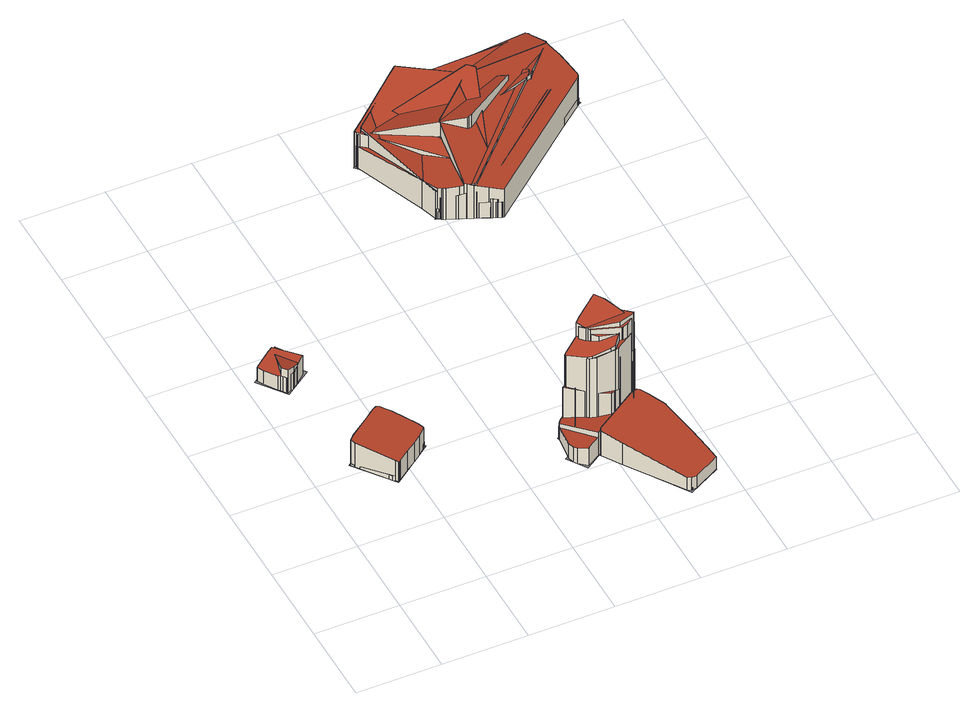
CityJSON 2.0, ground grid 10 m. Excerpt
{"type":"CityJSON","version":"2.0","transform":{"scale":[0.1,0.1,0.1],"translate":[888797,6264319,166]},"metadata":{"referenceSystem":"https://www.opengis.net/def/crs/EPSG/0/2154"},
"CityObjects":{
"building1":{"type":"Building","attributes":{"class":"Building"},"children":["building1-1"]},
"building1-1":{"type":"BuildingPart","parents":["building1"],"geometry":[{"type":"MultiSurface","lod":"2.2","boundaries":[[[0,1,2,3,4,5,6,7,8,9,10,11,12,13,14,15,16,17,18,19,20]],[[21,22,1,0]],[[22,23,2,1]],[[23,24,3,2]],[[24,25,4,3]],[[25,26,5,4]],[[26,27,6,5]],[[27,28,7,6]],[[28,29,8,7]],[[29,30,9,8]],[[30,31,10,9]],[[31,32,11,10]],[[32,33,12,11]],[[33,34,13,12]],[[34,35,14,13]],[[35,36,15,14]],[[36,37,16,15]],[[37,38,17,16]],[[38,39,18,17]],[[39,40,19,18]],[[40,41,20,19]],[[41,21,0,20]],[[42,43,44,45,46,47,48,49,50,51,52]],[[53,54,43,42]],[[54,55,44,43]],[[55,56,45,44]],[[56,57,46,45]],[[57,58,47,46]],[[58,59,48,47]],[[59,60,49,48]],[[60,61,50,49]],[[61,62,51,50]],[[62,63,52,51]],[[63,53,42,52]],[[64,65,66,67]]],"semantics":{"surfaces":[{"type":"RoofSurface","rf_azimuth":313.79,"rf_slope":7.2},{"type":"WallSurface","on_footprint_edge":true},{"type":"RoofSurface","rf_azimuth":120.31,"rf_slope":5.01},{"type":"GroundSurface"}],"values":[0,1,1,1,1,1,1,1,1,1,1,1,1,1,1,1,1,1,1,1,1,1,2,1,1,1,1,1,1,1,1,1,1,1,3]}}]},
"building2":{"type":"Building","attributes":{"class":"Building"},"children":["building2-1"]},
"building2-1":{"type":"BuildingPart","parents":["building2"],"geometry":[{"type":"MultiSurface","lod":"2.2","boundaries":[[[68,69,70,71,72,73,74,75,76,77,78,79]],[[80,81,69,68]],[[81,82,70,69]],[[82,83,71,70]],[[83,84,72,71]],[[84,85,73,72]],[[85,86,74,73]],[[86,87,75,74]],[[87,88,76,75]],[[88,89,77,76]],[[89,90,78,77]],[[90,91,79,78]],[[91,80,68,79]],[[92,93,94,95,96,97,98,99,100,101,102]],[[103,104,93,92]],[[104,105,94,93]],[[105,106,95,94]],[[106,107,96,95]],[[107,108,97,96]],[[108,109,98,97]],[[109,110,99,98]],[[110,111,100,99]],[[111,112,101,100]],[[112,113,102,101]],[[113,103,92,102]],[[114,115,116,111]]],"semantics":{"surfaces":[{"type":"RoofSurface","rf_azimuth":193.54,"rf_slope":10.25},{"type":"WallSurface","on_footprint_edge":true},{"type":"RoofSurface","rf_azimuth":43.45,"rf_slope":18.58},{"type":"GroundSurface"}],"values":[0,1,1,1,1,1,1,1,1,1,1,1,1,2,1,1,1,1,1,1,1,1,1,1,1,3]}}]},
"building3":{"type":"Building","attributes":{"class":"Building"},"children":["building3-1"]},
"building3-1":{"type":"BuildingPart","parents":["building3"],"geometry":[{"type":"MultiSurface","lod":"2.2","boundaries":[[[117,118,119,120,121,122,123,124,125,126]],[[127,128,118,117]],[[128,129,119,118]],[[129,130,120,119]],[[130,131,121,120]],[[131,132,122,121]],[[132,133,123,122]],[[133,134,124,123]],[[134,135,125,124]],[[135,136,126,125]],[[136,127,117,126]],[[137,138,139,140,141,142,143,144,145,146,147]],[[148,149,138,137]],[[149,150,139,138]],[[150,151,140,139]],[[151,152,141,140]],[[152,153,142,141]],[[153,154,143,142]],[[154,155,144,143]],[[155,156,145,144]],[[156,157,146,145]],[[157,158,147,146]],[[158,148,137,147]],[[159,160,161,162,163,164,165,166,167,168,169]],[[170,171,160,159]],[[171,172,161,160]],[[172,173,162,161]],[[173,174,163,162]],[[174,175,164,163]],[[175,176,165,164]],[[176,177,166,165]],[[177,178,167,166]],[[178,179,168,167]],[[179,180,169,168]],[[180,170,159,169]],[[181,182,183,184,185,186,187,188,189]],[[190,191,182,181]],[[191,192,183,182]],[[192,193,184,183]],[[193,194,185,184]],[[194,195,186,185]],[[195,196,187,186]],[[196,197,188,187]],[[197,198,189,188]],[[198,190,181,189]],[[199,200,201,202,203,204,205,206]],[[207,208,200,199]],[[208,209,201,200]],[[209,210,202,201]],[[210,211,203,202]],[[211,212,204,203]],[[212,213,205,204]],[[213,214,206,205]],[[214,207,199,206]],[[215,216,217,218,219,220,221,222,223,224,225,226]],[[227,228,216,215]],[[228,229,217,216]],[[229,230,218,217]],[[230,231,219,218]],[[231,232,220,219]],[[232,233,221,220]],[[233,234,222,221]],[[234,235,223,222]],[[235,236,224,223]],[[236,237,225,224]],[[237,238,226,225]],[[238,227,215,226]],[[239,240,241,242,243,244,245,246,247,248,249,250]],[[251,252,240,239]],[[252,253,241,240]],[[253,129,242,241]],[[129,254,243,242]],[[254,255,244,243]],[[255,256,245,244]],[[256,257,246,245]],[[257,258,247,246]],[[258,259,248,247]],[[259,260,249,248]],[[260,261,250,249]],[[261,251,239,250]],[[262,263,264,265,266,267,268,269,270,271,272,273]],[[274,275,263,262]],[[275,276,264,263]],[[276,277,265,264]],[[277,278,266,265]],[[278,254,267,266]],[[254,279,268,267]],[[279,280,269,268]],[[280,281,270,269]],[[281,282,271,270]],[[282,283,272,271]],[[283,284,273,272]],[[284,274,262,273]],[[285,286,287,288,289,290,291,292,293]],[[294,295,286,285]],[[295,296,287,286]],[[296,297,288,287]],[[297,298,289,288]],[[298,299,290,289]],[[299,300,291,290]],[[300,301,292,291]],[[301,302,293,292]],[[302,294,285,293]],[[303,304,305,306,307,308,309,310]],[[311,312,304,303]],[[312,313,305,304]],[[313,314,306,305]],[[314,315,307,306]],[[315,316,308,307]],[[316,317,309,308]],[[317,318,310,309]],[[318,311,303,310]],[[319,320,321,322,323,324,325,326,327,328,329]],[[330,331,320,319]],[[331,332,321,320]],[[332,333,322,321]],[[333,334,323,322]],[[334,335,324,323]],[[335,336,325,324]],[[336,337,326,325]],[[337,338,327,326]],[[338,339,328,327]],[[339,340,329,328]],[[340,330,319,329]],[[341,342,343,344,345,346]]],"semantics":{"surfaces":[{"type":"RoofSurface","rf_azimuth":128.32,"rf_slope":10.89},{"type":"WallSurface","on_footprint_edge":true},{"type":"RoofSurface","rf_azimuth":113.6,"rf_slope":14.76},{"type":"RoofSurface","rf_azimuth":126.37,"rf_slope":17.86},{"type":"RoofSurface","rf_azimuth":140.12,"rf_slope":10.48},{"type":"RoofSurface","rf_azimuth":50.48,"rf_slope":9.54},{"type":"RoofSurface","rf_azimuth":196.01,"rf_slope":19.09},{"type":"RoofSurface","rf_azimuth":330.9,"rf_slope":7.51},{"type":"RoofSurface","rf_azimuth":240.04,"rf_slope":13.89},{"type":"RoofSurface","rf_azimuth":33.46,"rf_slope":9.51},{"type":"RoofSurface","rf_azimuth":262.21,"rf_slope":14.94},{"type":"RoofSurface","rf_azimuth":122.93,"rf_slope":14.07},{"type":"GroundSurface"}],"values":[0,1,1,1,1,1,1,1,1,1,1,2,1,1,1,1,1,1,1,1,1,1,1,3,1,1,1,1,1,1,1,1,1,1,1,4,1,1,1,1,1,1,1,1,1,5,1,1,1,1,1,1,1,1,6,1,1,1,1,1,1,1,1,1,1,1,1,7,1,1,1,1,1,1,1,1,1,1,1,1,8,1,1,1,1,1,1,1,1,1,1,1,1,9,1,1,1,1,1,1,1,1,1,10,1,1,1,1,1,1,1,1,11,1,1,1,1,1,1,1,1,1,1,1,12]}}]},
"building4":{"type":"Building","attributes":{"class":"Building"},"children":["building4-1"]},
"building4-1":{"type":"BuildingPart","parents":["building4"],"geometry":[{"type":"MultiSurface","lod":"2.2","boundaries":[[[347,348,349,350,351,352,353,354,355,356,357,358,359,360,361,362,363]],[[364,365,348,347]],[[365,366,349,348]],[[366,367,350,349]],[[367,368,351,350]],[[368,369,352,351]],[[369,370,353,352]],[[370,371,354,353]],[[371,372,355,354]],[[372,373,356,355]],[[373,374,357,356]],[[374,375,358,357]],[[375,376,359,358]],[[376,377,360,359]],[[377,378,361,360]],[[378,379,362,361]],[[379,380,363,362]],[[380,364,347,363]],[[381,382,383,384,385,386,387,388,389,390,391,392]],[[393,394,382,381]],[[394,395,383,382]],[[395,396,384,383]],[[396,397,385,384]],[[397,398,386,385]],[[398,399,387,386]],[[399,400,388,387]],[[400,401,389,388]],[[401,402,390,389]],[[402,403,391,390]],[[403,404,392,391]],[[404,393,381,392]],[[405,406,407,343,408]]],"semantics":{"surfaces":[{"type":"RoofSurface","rf_azimuth":298.74,"rf_slope":8.97},{"type":"WallSurface","on_footprint_edge":true},{"type":"RoofSurface","rf_azimuth":139.9,"rf_slope":0.472},{"type":"GroundSurface"}],"values":[0,1,1,1,1,1,1,1,1,1,1,1,1,1,1,1,1,1,2,1,1,1,1,1,1,1,1,1,1,1,1,3]}}]},
"building5":{"type":"Building","attributes":{"class":"Building"},"children":["building5-1"]},
"building5-1":{"type":"BuildingPart","parents":["building5"],"geometry":[{"type":"MultiSurface","lod":"2.2","boundaries":[[[409,410,411,412,413,414,415,416,417,418,419,420,421,422,423,424,425,426]],[[427,428,410,409]],[[428,429,411,410]],[[429,430,412,411]],[[430,431,413,412]],[[431,432,414,413]],[[432,433,415,414]],[[433,434,416,415]],[[434,435,417,416]],[[435,436,418,417]],[[436,437,419,418]],[[437,438,420,419]],[[438,439,421,420]],[[439,440,422,421]],[[440,441,423,422]],[[441,442,424,423]],[[442,443,425,424]],[[443,444,426,425]],[[444,427,409,426]],[[445,446,447,448,449,450,451,452,453,454,455,456,457,458,459,460]],[[461,462,446,445]],[[462,463,447,446]],[[463,464,448,447]],[[464,465,449,448]],[[465,466,450,449]],[[466,467,451,450]],[[467,468,452,451]],[[468,469,453,452]],[[469,470,454,453]],[[470,471,455,454]],[[471,472,456,455]],[[472,473,457,456]],[[473,474,458,457]],[[474,475,459,458]],[[475,476,460,459]],[[476,461,445,460]],[[477,478,479,480,481,482,483,484,485,486,487,488,489,490]],[[491,492,478,477]],[[492,493,479,478]],[[493,494,480,479]],[[494,495,481,480]],[[495,496,482,481]],[[496,497,483,482]],[[497,498,484,483]],[[498,499,485,484]],[[499,500,486,485]],[[500,501,487,486]],[[501,502,488,487]],[[502,503,489,488]],[[503,504,490,489]],[[504,491,477,490]],[[505,506,507,508,509,510,511,512,513,514,515,516,517,518]],[[519,491,506,505]],[[491,520,507,506]],[[520,521,508,507]],[[521,522,509,508]],[[522,523,510,509]],[[523,524,511,510]],[[524,525,512,511]],[[525,526,513,512]],[[526,527,514,513]],[[527,528,515,514]],[[528,529,516,515]],[[529,530,517,516]],[[530,531,518,517]],[[531,519,505,518]],[[532,533,534,535,536,537,538,539,540,541]],[[542,543,533,532]],[[543,544,534,533]],[[544,545,535,534]],[[545,546,536,535]],[[546,547,537,536]],[[547,548,538,537]],[[548,549,539,538]],[[549,550,540,539]],[[550,551,541,540]],[[551,542,532,541]],[[552,553,554,555,556,557,558,559,560]],[[561,562,553,552]],[[562,563,554,553]],[[563,564,555,554]],[[564,565,556,555]],[[565,566,557,556]],[[566,567,558,557]],[[567,568,559,558]],[[568,569,560,559]],[[569,561,552,560]],[[570,571,572,573,574,575,576,577,578,579,580,581,582,583,584,585]],[[586,587,571,570]],[[587,588,572,571]],[[588,589,573,572]],[[589,590,574,573]],[[590,591,575,574]],[[591,592,576,575]],[[592,593,577,576]],[[593,594,578,577]],[[594,595,579,578]],[[595,596,580,579]],[[596,597,581,580]],[[597,598,582,581]],[[598,599,583,582]],[[599,600,584,583]],[[600,601,585,584]],[[601,586,570,585]],[[602,603,604,605,606,607,608,609,610,611,612,613,614,615]],[[616,617,603,602]],[[617,618,604,603]],[[618,619,605,604]],[[619,620,606,605]],[[620,621,607,606]],[[621,622,608,607]],[[622,623,609,608]],[[623,624,610,609]],[[624,625,611,610]],[[625,626,612,611]],[[626,627,613,612]],[[627,628,614,613]],[[628,629,615,614]],[[629,616,602,615]],[[630,631,632,633,634,635,636,637]],[[638,639,631,630]],[[639,640,632,631]],[[640,641,633,632]],[[641,642,634,633]],[[642,643,635,634]],[[643,644,636,635]],[[644,645,637,636]],[[645,638,630,637]],[[646,647,648,649,650,651,652]],[[653,563,647,646]],[[563,654,648,647]],[[654,655,649,648]],[[655,656,650,649]],[[656,657,651,650]],[[657,658,652,651]],[[658,653,646,652]],[[659,660,661,662,663,664,665,666,667]],[[668,669,660,659]],[[669,670,661,660]],[[670,432,662,661]],[[432,671,663,662]],[[671,672,664,663]],[[672,673,665,664]],[[673,674,666,665]],[[674,675,667,666]],[[675,668,659,667]],[[676,677,678,679,680,681]],[[682,683,677,676]],[[683,684,678,677]],[[684,685,679,678]],[[685,686,680,679]],[[686,687,681,680]],[[687,682,676,681]],[[688,689,690,691,692,693]],[[694,695,689,688]],[[695,696,690,689]],[[696,697,691,690]],[[697,698,692,691]],[[698,699,693,692]],[[699,694,688,693]],[[700,701,702,703,704,705,433,706,707,708,709,710,656,711]]],"semantics":{"surfaces":[{"type":"RoofSurface","rf_azimuth":310.36,"rf_slope":17.2},{"type":"WallSurface","on_footprint_edge":true},{"type":"RoofSurface","rf_azimuth":113.32,"rf_slope":14.5},{"type":"RoofSurface","rf_azimuth":149.32,"rf_slope":8.29},{"type":"RoofSurface","rf_azimuth":308.3,"rf_slope":2.01},{"type":"RoofSurface","rf_azimuth":57.24,"rf_slope":0.316},{"type":"RoofSurface","rf_azimuth":131.34,"rf_slope":15.26},{"type":"RoofSurface","rf_azimuth":167.8,"rf_slope":2.1},{"type":"RoofSurface","rf_azimuth":341.43,"rf_slope":11.05},{"type":"RoofSurface","rf_azimuth":103.35,"rf_slope":20.58},{"type":"RoofSurface","rf_azimuth":167,"rf_slope":0.147},{"type":"RoofSurface","rf_azimuth":211.1,"rf_slope":19.96},{"type":"RoofSurface","rf_azimuth":108.85,"rf_slope":10.12},{"type":"RoofSurface","rf_azimuth":284.97,"rf_slope":14.25},{"type":"GroundSurface"}],"values":[0,1,1,1,1,1,1,1,1,1,1,1,1,1,1,1,1,1,1,2,1,1,1,1,1,1,1,1,1,1,1,1,1,1,1,1,3,1,1,1,1,1,1,1,1,1,1,1,1,1,1,4,1,1,1,1,1,1,1,1,1,1,1,1,1,1,5,1,1,1,1,1,1,1,1,1,1,6,1,1,1,1,1,1,1,1,1,7,1,1,1,1,1,1,1,1,1,1,1,1,1,1,1,1,8,1,1,1,1,1,1,1,1,1,1,1,1,1,1,9,1,1,1,1,1,1,1,1,10,1,1,1,1,1,1,1,11,1,1,1,1,1,1,1,1,1,12,1,1,1,1,1,1,13,1,1,1,1,1,1,14]}}]}
},
"vertices":[
[39,197,61],[41,192,60],[70,155,54],[72,152,54],[74,152,53],[75,153,53],[88,163,53],[100,171,53],[109,178,53],[119,187,53],[119,189,53],[116,196,54],[98,221,58],[94,226,58],[89,232,59],[85,232,60],[81,230,60],[77,227,60],[69,221,60],[44,202,61],[42,200,61],[39,197,26],[41,192,26],[70,155,26],[72,152,26],[74,152,26],[75,153,26],[88,163,26],[100,171,26],[109,178,26],[119,187,26],[119,189,26],[116,196,26],[98,221,26],[94,226,26],[89,232,26],[85,232,26],[81,230,26],[77,227,26],[69,221,26],[44,202,26],[42,200,26],[38,196,28],[65,160,32],[68,156,32],[73,153,33],[94,168,32],[117,185,32],[120,188,32],[116,194,31],[86,232,27],[82,230,27],[57,212,27],[38,196,26],[65,160,26],[68,156,26],[73,153,26],[94,168,26],[117,185,26],[120,188,26],[116,194,26],[86,232,26],[82,230,26],[57,212,26],[72,150,26],[122,188,26],[87,235,26],[37,196,26],
[9,358,41],[13,351,41],[22,336,42],[24,334,43],[26,332,43],[29,328,43],[37,330,45],[40,332,45],[56,346,49],[34,374,46],[28,371,45],[10,359,41],[9,358,22],[13,351,22],[22,336,22],[24,334,22],[26,332,22],[29,328,22],[37,330,22],[40,332,22],[56,346,22],[34,374,22],[28,371,22],[10,359,22],[25,333,55],[30,327,55],[39,332,51],[45,336,49],[52,353,43],[52,358,42],[50,362,42],[46,368,41],[40,379,40],[37,377,41],[35,375,42],[25,333,22],[30,327,22],[39,332,22],[45,336,22],[52,353,22],[52,358,22],[50,362,22],[46,368,22],[40,379,22],[37,377,22],[35,375,22],[6,357,22],[30,325,22],[62,347,22],
[252,138,47],[278,98,57],[315,124,57],[338,140,57],[338,145,57],[319,174,50],[317,177,49],[310,180,48],[257,144,47],[254,141,47],[252,138,24],[278,98,24],[315,124,24],[338,140,24],[338,145,24],[319,174,24],[317,177,24],[310,180,24],[257,144,24],[254,141,24],[283,155,157],[288,148,159],[321,135,166],[339,140,166],[340,142,166],[332,154,162],[316,179,155],[311,181,154],[302,175,154],[297,172,154],[284,160,156],[283,155,24],[288,148,24],[321,135,24],[339,140,24],[340,142,24],[332,154,24],[316,179,24],[311,181,24],[302,175,24],[297,172,24],[284,160,24],[269,146,128],[281,127,136],[288,123,138],[309,122,142],[313,122,143],[334,135,143],[333,138,143],[314,179,128],[298,171,127],[270,153,127],[269,150,127],[269,146,24],[281,127,24],[288,123,24],[309,122,24],[313,122,24],[334,135,24],[333,138,24],[314,179,24],[298,171,24],[270,153,24],[269,150,24],[248,108,44],[250,101,45],[253,97,46],[262,89,48],[263,89,49],[279,99,50],[334,151,51],[279,157,43],[252,140,41],[248,108,24],[250,101,24],[253,97,24],[262,89,24],[263,89,24],[279,99,24],[334,151,24],[279,157,24],[252,140,24],[266,149,130],[267,146,130],[305,124,129],[309,123,129],[315,123,128],[316,127,128],[313,173,122],[290,165,125],[266,149,24],[267,146,24],[305,124,24],[309,123,24],[315,123,24],[316,127,24],[313,173,24],[290,165,24],[262,146,133],[263,145,133],[280,129,137],[285,126,139],[304,123,145],[310,123,147],[322,137,152],[327,153,155],[328,161,156],[324,165,156],[308,176,151],[264,148,134],[262,146,24],[263,145,24],[280,129,24],[285,126,24],[304,123,24],[310,123,24],[322,137,24],[327,153,24],[328,161,24],[324,165,24],[308,176,24],[264,148,24],[280,133,107],[287,130,106],[308,124,104],[315,124,103],[329,133,102],[333,135,101],[336,137,101],[337,142,101],[336,148,102],[293,166,108],[284,162,109],[280,137,108],[280,133,24],[287,130,24],[308,124,24],[329,133,24],[333,135,24],[336,137,24],[337,142,24],[336,148,24],[293,166,24],[284,162,24],[280,137,24],[282,160,160],[286,152,159],[291,145,158],[322,133,159],[323,132,160],[329,133,161],[336,138,162],[329,155,165],[321,171,168],[318,176,168],[313,182,169],[287,164,162],[282,160,24],[286,152,24],[291,145,24],[322,133,24],[323,132,24],[336,138,24],[329,155,24],[321,171,24],[318,176,24],[313,182,24],[287,164,24],[259,144,90],[289,123,87],[303,118,86],[307,119,85],[308,120,85],[314,122,84],[321,129,82],[327,150,80],[270,152,87],[259,144,24],[289,123,24],[303,118,24],[307,119,24],[308,120,24],[314,122,24],[321,129,24],[327,150,24],[270,152,24],[289,150,154],[291,146,153],[292,144,152],[298,139,151],[318,134,151],[340,141,153],[314,177,162],[292,166,158],[289,150,24],[291,146,24],[292,144,24],[298,139,24],[318,134,24],[340,141,24],[314,177,24],[292,166,24],[276,149,104],[281,133,108],[283,132,109],[299,127,112],[304,126,113],[324,131,115],[340,140,115],[338,144,114],[335,146,113],[289,156,104],[278,153,104],[276,149,24],[281,133,24],[283,132,24],[299,127,24],[304,126,24],[324,131,24],[340,140,24],[338,144,24],[335,146,24],[289,156,24],[278,153,24],[245,108,24],[260,86,24],[342,140,24],[314,183,24],[251,140,24],[264,120,24],
[280,97,59],[294,75,55],[338,10,42],[342,8,42],[348,9,41],[379,26,41],[376,42,44],[371,66,48],[361,107,54],[361,108,54],[360,110,55],[350,127,58],[344,136,59],[341,137,60],[333,134,60],[319,125,60],[282,101,59],[280,97,24],[294,75,24],[338,10,24],[342,8,24],[348,9,24],[379,26,24],[376,42,24],[371,66,24],[361,107,24],[361,108,24],[360,110,24],[350,127,24],[344,136,24],[341,137,24],[333,134,24],[319,125,24],[282,101,24],[281,96,27],[283,93,27],[332,19,28],[339,10,28],[343,8,28],[353,12,28],[364,18,28],[372,24,28],[377,32,28],[374,46,28],[372,52,28],[284,97,27],[281,96,24],[283,93,24],[332,19,24],[339,10,24],[343,8,24],[353,12,24],[364,18,24],[372,24,24],[377,32,24],[374,46,24],[372,52,24],[284,97,24],[341,5,24],[379,25,24],[363,107,24],[279,98,24],
[318,502,59],[318,501,58],[318,499,58],[320,498,57],[327,495,55],[341,489,51],[356,483,47],[500,603,46],[502,606,46],[502,609,47],[495,635,54],[489,649,59],[488,652,60],[487,652,60],[386,632,76],[378,626,76],[341,592,75],[329,581,75],[318,502,8],[318,501,8],[318,499,8],[320,498,8],[327,495,8],[341,489,8],[356,483,8],[500,603,8],[502,606,8],[502,609,8],[495,635,8],[489,649,8],[488,652,8],[487,652,8],[386,632,8],[378,626,8],[341,592,8],[329,581,8],[273,637,40],[296,609,49],[334,575,61],[444,610,64],[451,613,64],[454,617,64],[486,652,58],[489,656,58],[482,678,52],[481,682,51],[479,685,50],[337,686,35],[332,685,35],[326,683,35],[309,670,36],[275,641,40],[273,637,8],[296,609,8],[334,575,8],[444,610,8],[451,613,8],[454,617,8],[486,652,8],[489,656,8],[482,678,8],[481,682,8],[479,685,8],[337,686,8],[332,685,8],[326,683,8],[309,670,8],[275,641,8],[251,619,38],[293,511,51],[296,508,52],[297,508,52],[300,506,52],[313,501,54],[328,495,57],[330,495,57],[450,616,63],[452,620,63],[452,621,63],[450,624,62],[333,688,43],[290,655,40],[251,619,8],[293,511,8],[296,508,8],[297,508,8],[300,506,8],[313,501,8],[328,495,8],[330,495,8],[450,616,8],[452,620,8],[452,621,8],[450,624,8],[333,688,8],[290,655,8],[250,621,57],[251,619,57],[347,522,52],[363,514,51],[461,595,52],[462,601,52],[462,605,52],[460,610,52],[457,614,52],[332,692,57],[331,692,57],[324,686,57],[318,681,57],[265,634,57],[250,621,8],[347,522,8],[363,514,8],[461,595,8],[462,601,8],[462,605,8],[460,610,8],[457,614,8],[332,692,8],[331,692,8],[324,686,8],[318,681,8],[265,634,8],[274,593,18],[293,510,18],[307,504,18],[353,485,18],[393,516,18],[501,603,17],[482,679,17],[470,683,17],[330,691,17],[317,679,18],[274,593,8],[293,510,8],[307,504,8],[353,485,8],[393,516,8],[501,603,8],[482,679,8],[470,683,8],[330,691,8],[317,679,8],[261,607,11],[294,513,36],[295,509,38],[312,501,42],[330,494,47],[366,512,50],[465,595,51],[474,684,34],[322,683,7],[261,607,8],[294,513,8],[295,509,8],[312,501,8],[330,494,8],[366,512,8],[465,595,8],[474,684,8],[322,683,8],[292,511,22],[335,492,24],[343,488,24],[357,492,25],[392,516,26],[426,550,27],[438,561,27],[444,568,27],[485,663,28],[485,669,28],[484,672,28],[483,673,28],[465,681,27],[336,686,23],[318,678,22],[293,517,22],[292,511,8],[335,492,8],[343,488,8],[357,492,8],[392,516,8],[426,550,8],[438,561,8],[444,568,8],[485,663,8],[485,669,8],[484,672,8],[483,673,8],[465,681,8],[336,686,8],[318,678,8],[293,517,8],[257,620,60],[291,512,47],[339,490,36],[345,487,35],[350,485,34],[391,516,28],[433,555,23],[445,567,22],[453,592,22],[479,686,23],[326,676,50],[313,673,53],[312,673,53],[259,623,59],[257,620,8],[291,512,8],[339,490,8],[345,487,8],[350,485,8],[391,516,8],[433,555,8],[445,567,8],[453,592,8],[479,686,8],[326,676,8],[313,673,8],[312,673,8],[259,623,8],[252,617,55],[354,565,82],[355,565,83],[359,566,83],[425,615,71],[334,688,36],[272,635,50],[263,627,52],[252,617,8],[354,565,8],[355,565,8],[359,566,8],[425,615,8],[334,688,8],[272,635,8],[263,627,8],[293,516,30],[295,509,30],[354,483,30],[442,564,30],[480,686,30],[355,665,30],[305,608,30],[293,516,8],[354,483,8],[442,564,8],[480,686,8],[355,665,8],[305,608,8],[265,629,45],[299,508,33],[305,505,34],[341,489,42],[346,487,43],[394,628,85],[389,634,84],[387,636,84],[268,632,46],[265,629,8],[299,508,8],[305,505,8],[346,487,8],[394,628,8],[389,634,8],[387,636,8],[268,632,8],[305,609,39],[321,589,43],[433,587,50],[438,591,50],[454,678,36],[367,655,35],[305,609,8],[321,589,8],[433,587,8],[438,591,8],[454,678,8],[367,655,8],[297,510,16],[300,509,15],[491,605,26],[480,684,47],[479,684,47],[315,672,54],[297,510,8],[300,509,8],[491,605,8],[480,684,8],[479,684,8],[315,672,8],[333,694,8],[248,619,8],[275,591,8],[300,612,8],[322,587,8],[290,511,8],[375,530,8],[390,514,8],[450,566,8],[434,584,8],[504,604,8],[370,653,8]
]}
